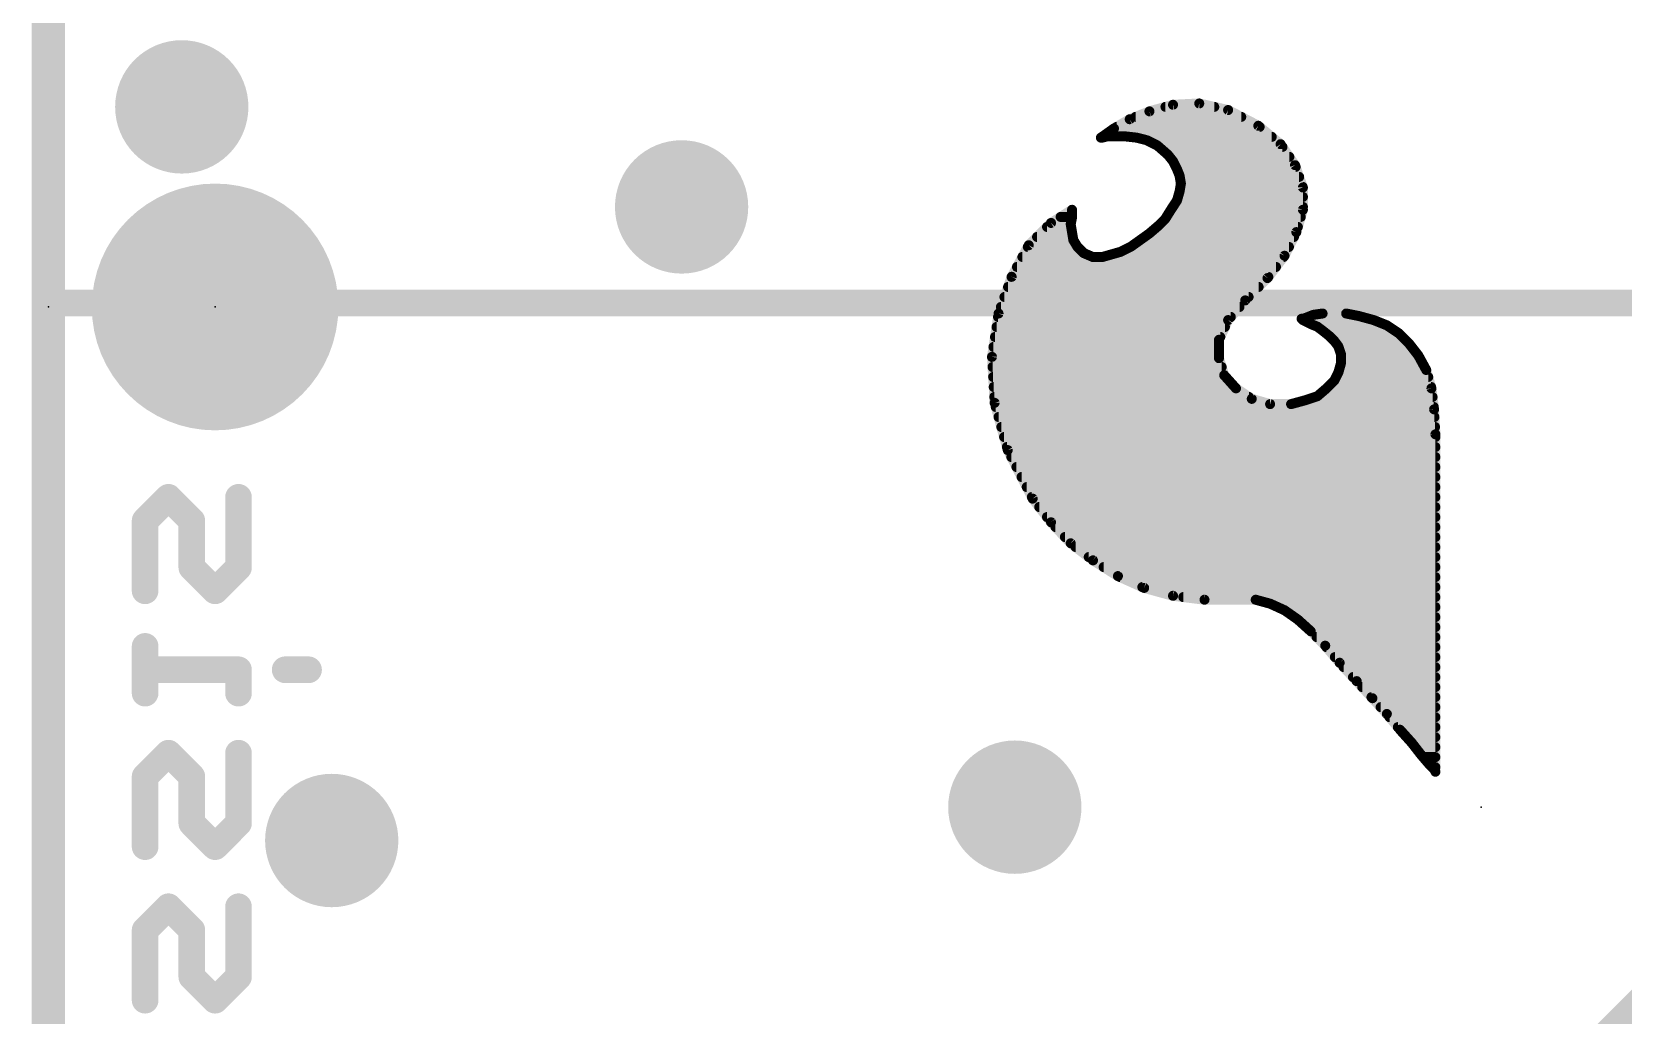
# Model space of a CAD drawing. Extents: x -9 to 103, y -21 to 20.
# Drawn here: x -0.13 to 12, y 6.04 to 13.53 of the extents above; entities that cross this region are included whole.
import ezdxf

# ---------------------------------------------------------------- set-up
doc = ezdxf.new("R2010")
doc.units = 0
for name, color, linetype in [('1', 12, 'CONTINUOUS'), ('16', 132, 'CONTINUOUS'), ('17', 110, 'CONTINUOUS'), ('18', 110, 'CONTINUOUS'), ('20', 53, 'CONTINUOUS'), ('21', 41, 'CONTINUOUS'), ('22', 40, 'CONTINUOUS'), ('23', 53, 'CONTINUOUS'), ('24', 53, 'CONTINUOUS'), ('51', 53, 'CONTINUOUS')]:
    doc.layers.add(name, color=color, linetype=linetype)

# ---------------------------------------------------------------- blocks, each defined once
blk = doc.blocks.new('RECT')
blk.add_solid([(-0.5, -0.5), (0.5, -0.5), (-0.5, 0.5), (0.5, 0.5)])
blk = doc.blocks.new('ROUNDP')
at = {"const_width": 0.5}
blk.add_lwpolyline([(0, -0.25, 1), (0, 0.25, 1), (0, -0.25)], format="xyb", dxfattribs=at)
blk = doc.blocks.new('ROUNDV')
at = {"const_width": 0.5}
blk.add_lwpolyline([(0, -0.25, 1), (0, 0.25, 1), (0, -0.25)], format="xyb", dxfattribs=at)

msp = doc.modelspace()

# ---------------------------------------------------------------- linework, layer by layer
at = {"layer": '1', "const_width": 0.254}
for points in [[(0, 20.32), (0, 0)], [(10.5, 4.48), (22.784, 16.764)]]:
    msp.add_lwpolyline(points, dxfattribs=at)
at = {"layer": '16', "const_width": 0.254}
msp.add_lwpolyline([(0, 0), (0, 20.32)], dxfattribs=at)
at = {"layer": '20', "const_width": 0.2032}
msp.add_lwpolyline([(0, 20.32), (0, 0)], dxfattribs=at)
at = {"layer": '21'}
for points, const_width in [([(0, 17.66), (0, 2.66)], 0.127), ([(0.095, 11.46), (24, 11.46)], 0.2032)]:
    msp.add_lwpolyline(points, dxfattribs=dict(at, const_width=const_width))
at = {"layer": '21', "const_width": 0.1016}
msp.add_lwpolyline([(0.095, 11.5108, 1), (0.095, 11.4092)], format="xyb", dxfattribs=at)
at = {"layer": '22'}
for points, const_width in [([(8.392, 12.92), (8.572, 12.97)], 0.0762), ([(8.5144, 12.954), (8.8864, 12.954)], 0.0762), ([(8.572, 12.97), (8.772, 12.98)], 0.0762), ([(8.772, 12.98), (8.992, 12.93)], 0.0762), ([(8.122, 12.79), (8.242, 12.86)], 0.0762), ([(8.242, 12.86), (8.392, 12.92)], 0.0762), ([(8.2865, 12.8778), (9.0921, 12.8778)], 0.0762), ([(8.992, 12.93), (9.222, 12.81)], 0.0762), ([(8.022, 12.72), (8.052, 12.74)], 0.0762), ([(8.032, 12.72), (8.022, 12.72)], 0.0762), ([(8.0301, 12.7254), (8.0536, 12.7254)], 0.0762), ([(8.072, 12.73), (8.032, 12.72)], 0.0762), ([(8.052, 12.74), (8.122, 12.79)], 0.0762), ([(8.202, 12.73), (8.072, 12.73)], 0.0762), ([(8.1419, 12.8016), (9.2322, 12.8016)], 0.0762), ([(8.292, 12.72), (8.202, 12.73)], 0.0762), ([(8.2434, 12.7254), (9.3247, 12.7254)], 0.0762), ([(8.372, 12.7), (8.292, 12.72)], 0.0762), ([(8.452, 12.66), (8.372, 12.7)], 0.0762), ([(9.222, 12.81), (9.392, 12.67)], 0.0762), ([(8.532, 12.59), (8.452, 12.66)], 0.0762), ([(8.4643, 12.6492), (9.4063, 12.6492)], 0.0762), ([(8.572, 12.54), (8.532, 12.59)], 0.0762), ([(9.392, 12.67), (9.502, 12.51)], 0.0762), ([(8.5456, 12.573), (9.4587, 12.573)], 0.0762), ([(8.602, 12.48), (8.572, 12.54)], 0.0762), ([(8.5936, 12.4968), (9.5067, 12.4968)], 0.0762), ([(8.622, 12.43), (8.602, 12.48)], 0.0762), ([(9.502, 12.51), (9.562, 12.34)], 0.0762), ([(8.632, 12.37), (8.622, 12.43)], 0.0762), ([(8.622, 12.31), (8.632, 12.37)], 0.0762), ([(8.6236, 12.4206), (9.5335, 12.4206)], 0.0762), ([(8.6277, 12.3444), (9.5604, 12.3444)], 0.0762), ([(9.562, 12.34), (9.562, 12.17)], 0.0762), ([(8.562, 12.18), (8.602, 12.24)], 0.0762), ([(8.602, 12.24), (8.622, 12.31)], 0.0762), ([(8.6101, 12.2682), (9.562, 12.2682)], 0.0762), ([(7.642, 12.07), (7.802, 12.17)], 0.0762), ([(7.7153, 12.1158), (7.802, 12.1158)], 0.0762), ([(7.802, 12.11), (7.792, 12.06)], 0.0762), ([(7.802, 12.17), (7.802, 12.16)], 0.0762), ([(7.802, 12.16), (7.802, 12.11)], 0.0762), ([(8.462, 12.05), (8.512, 12.1)], 0.0762), ([(8.512, 12.1), (8.562, 12.18)], 0.0762), ([(8.5219, 12.1158), (9.5461, 12.1158)], 0.0762), ([(8.57, 12.192), (9.562, 12.192)], 0.0762), ([(9.562, 12.17), (9.512, 12)], 0.0762), ([(7.472, 11.9), (7.642, 12.07)], 0.0762), ([(7.6116, 12.0396), (7.7954, 12.0396)], 0.0762), ([(7.792, 12.06), (7.802, 12)], 0.0762), ([(7.802, 12), (7.812, 11.94)], 0.0762), ([(8.322, 11.94), (8.392, 11.99)], 0.0762), ([(8.392, 11.99), (8.462, 12.05)], 0.0762), ([(8.4499, 12.0396), (9.5236, 12.0396)], 0.0762), ([(9.512, 12), (9.422, 11.82)], 0.0762), ([(7.342, 11.66), (7.472, 11.9)], 0.0762), ([(7.4651, 11.8872), (7.8448, 11.8872)], 0.0762), ([(7.5354, 11.9634), (7.8081, 11.9634)], 0.0762), ([(7.812, 11.94), (7.842, 11.89)], 0.0762), ([(7.842, 11.89), (7.892, 11.84)], 0.0762), ([(8.102, 11.83), (8.172, 11.85)], 0.0762), ([(8.172, 11.85), (8.252, 11.89)], 0.0762), ([(8.2464, 11.8872), (9.4556, 11.8872)], 0.0762), ([(8.252, 11.89), (8.322, 11.94)], 0.0762), ([(8.3548, 11.9634), (9.4937, 11.9634)], 0.0762), ([(7.3825, 11.7348), (9.3568, 11.7348)], 0.0762), ([(7.4238, 11.811), (7.9597, 11.811)], 0.0762), ([(7.892, 11.84), (7.962, 11.81)], 0.0762), ([(7.962, 11.81), (8.032, 11.81)], 0.0762), ([(8.032, 11.81), (8.102, 11.83)], 0.0762), ([(8.0355, 11.811), (9.4151, 11.811)], 0.0762), ([(9.422, 11.82), (9.292, 11.65)], 0.0762), ([(7.242, 11.38), (7.342, 11.66)], 0.0762), ([(7.3415, 11.6586), (9.2986, 11.6586)], 0.0762), ([(9.292, 11.65), (9.122, 11.48)], 0.0762), ([(7.2871, 11.5062), (9.1482, 11.5062)], 0.0762), ([(7.3143, 11.5824), (9.2244, 11.5824)], 0.0762), ([(7.192, 11.05), (7.242, 11.38)], 0.0762), ([(7.2599, 11.43), (9.0787, 11.43)], 0.0762), ([(9.122, 11.48), (8.992, 11.33)], 0.0762), ([(9.592, 11.35), (9.642, 11.37)], 0.0762), ([(9.642, 11.37), (9.712, 11.38)], 0.0762), ([(9.712, 11.38), (9.892, 11.38)], 0.0762), ([(9.892, 11.38), (9.992, 11.36)], 0.0762), ([(7.2265, 11.2776), (8.9675, 11.2776)], 0.0762), ([(7.238, 11.3538), (9.0126, 11.3538)], 0.0762), ([(8.992, 11.33), (8.922, 11.18)], 0.0762), ([(9.562, 11.33), (9.552, 11.34)], 0.0762), ([(9.552, 11.34), (9.562, 11.34)], 0.0762), ([(9.562, 11.34), (9.592, 11.35)], 0.0762), ([(9.582, 11.32), (9.562, 11.33)], 0.0762), ([(9.622, 11.3), (9.582, 11.32)], 0.0762), ([(9.6015, 11.3538), (10.0147, 11.3538)], 0.0762), ([(9.672, 11.28), (9.622, 11.3)], 0.0762), ([(9.712, 11.25), (9.672, 11.28)], 0.0762), ([(9.6752, 11.2776), (10.2206, 11.2776)], 0.0762), ([(9.762, 11.21), (9.712, 11.25)], 0.0762), ([(9.992, 11.36), (10.102, 11.33)], 0.0762), ([(10.102, 11.33), (10.202, 11.29)], 0.0762), ([(10.202, 11.29), (10.292, 11.23)], 0.0762), ([(7.2034, 11.1252), (8.922, 11.1252)], 0.0762), ([(7.2149, 11.2014), (8.932, 11.2014)], 0.0762), ([(8.922, 11.18), (8.922, 11.04)], 0.0762), ([(9.802, 11.17), (9.762, 11.21)], 0.0762), ([(9.7706, 11.2014), (10.3206, 11.2014)], 0.0762), ([(9.832, 11.13), (9.802, 11.17)], 0.0762), ([(9.852, 11.07), (9.832, 11.13)], 0.0762), ([(9.8336, 11.1252), (10.3913, 11.1252)], 0.0762), ([(10.292, 11.23), (10.372, 11.15)], 0.0762), ([(10.372, 11.15), (10.442, 11.06)], 0.0762), ([(7.212, 10.7), (7.192, 11.05)], 0.0762), ([(7.1921, 11.049), (8.922, 11.049)], 0.0762), ([(8.922, 11.04), (8.962, 10.91)], 0.0762), ([(9.852, 11), (9.852, 11.07)], 0.0762), ([(9.852, 11.049), (10.448, 11.049)], 0.0762), ([(10.442, 11.06), (10.502, 10.95)], 0.0762), ([(7.1964, 10.9728), (8.9427, 10.9728)], 0.0762), ([(7.2008, 10.8966), (8.9741, 10.8966)], 0.0762), ([(8.962, 10.91), (9.052, 10.81)], 0.0762), ([(9.802, 10.87), (9.832, 10.93)], 0.0762), ([(9.8153, 10.8966), (10.5173, 10.8966)], 0.0762), ([(9.832, 10.93), (9.852, 11)], 0.0762), ([(9.8442, 10.9728), (10.4896, 10.9728)], 0.0762), ([(10.502, 10.95), (10.542, 10.81)], 0.0762), ([(7.2051, 10.8204), (9.0426, 10.8204)], 0.0762), ([(9.052, 10.81), (9.172, 10.73)], 0.0762), ([(9.672, 10.75), (9.742, 10.81)], 0.0762), ([(9.742, 10.81), (9.802, 10.87)], 0.0762), ([(9.7524, 10.8204), (10.539, 10.8204)], 0.0762), ([(10.542, 10.81), (10.562, 10.65)], 0.0762), ([(7.2095, 10.7442), (9.1507, 10.7442)], 0.0762), ([(7.312, 10.34), (7.212, 10.7)], 0.0762), ([(7.2209, 10.668), (10.5598, 10.668)], 0.0762), ([(9.172, 10.73), (9.312, 10.69)], 0.0762), ([(9.312, 10.69), (9.472, 10.69)], 0.0762), ([(9.472, 10.69), (9.582, 10.72)], 0.0762), ([(9.582, 10.72), (9.672, 10.75)], 0.0762), ([(9.6546, 10.7442), (10.5502, 10.7442)], 0.0762), ([(10.562, 10.65), (10.572, 10.46)], 0.0762), ([(7.2421, 10.5918), (10.5651, 10.5918)], 0.0762), ([(7.2632, 10.5156), (10.5691, 10.5156)], 0.0762), ([(7.2844, 10.4394), (10.572, 10.4394)], 0.0762), ([(10.572, 10.46), (10.572, 7.89)], 0.0762), ([(7.3056, 10.3632), (10.572, 10.3632)], 0.0762), ([(7.502, 9.97), (7.312, 10.34)], 0.0762), ([(7.3392, 10.287), (10.572, 10.287)], 0.0762), ([(7.3783, 10.2108), (10.572, 10.2108)], 0.0762), ([(0.7366, 9.802), (0.9146, 9.98)], 0.2032), ([(0.9146, 9.98), (1.0925, 9.802)], 0.2032), ([(1.4484, 9.4461), (1.4484, 9.98)], 0.2032), ([(7.4175, 10.1346), (10.572, 10.1346)], 0.0762), ([(7.4566, 10.0584), (10.572, 10.0584)], 0.0762), ([(7.4957, 9.9822), (10.572, 9.9822)], 0.0762), ([(7.642, 9.79), (7.502, 9.97)], 0.0762), ([(0.7366, 9.2682), (0.7366, 9.802)], 0.2032), ([(1.0925, 9.802), (1.0925, 9.4461)], 0.2032), ([(7.5518, 9.906), (10.572, 9.906)], 0.0762), ([(7.611, 9.8298), (10.572, 9.8298)], 0.0762), ([(7.792, 9.63), (7.642, 9.79)], 0.0762), ([(7.6761, 9.7536), (10.572, 9.7536)], 0.0762), ([(7.7476, 9.6774), (10.572, 9.6774)], 0.0762), ([(7.962, 9.5), (7.792, 9.63)], 0.0762), ([(7.8297, 9.6012), (10.572, 9.6012)], 0.0762), ([(1.0925, 9.4461), (1.2705, 9.2682)], 0.2032), ([(1.2705, 9.2682), (1.4484, 9.4461)], 0.2032), ([(7.9293, 9.525), (10.572, 9.525)], 0.0762), ([(8.152, 9.38), (7.962, 9.5)], 0.0762), ([(8.0431, 9.4488), (10.572, 9.4488)], 0.0762), ([(8.352, 9.29), (8.152, 9.38)], 0.0762), ([(8.1684, 9.3726), (10.572, 9.3726)], 0.0762), ([(8.3378, 9.2964), (10.572, 9.2964)], 0.0762), ([(8.572, 9.23), (8.352, 9.29)], 0.0762), ([(8.812, 9.2), (8.572, 9.23)], 0.0762), ([(8.6504, 9.2202), (10.572, 9.2202)], 0.0762), ([(9.202, 9.2), (8.812, 9.2)], 0.0762), ([(9.312, 9.17), (9.202, 9.2)], 0.0762), ([(9.422, 9.12), (9.312, 9.17)], 0.0762), ([(9.3692, 9.144), (10.572, 9.144)], 0.0762), ([(9.522, 9.05), (9.422, 9.12)], 0.0762), ([(9.4966, 9.0678), (10.572, 9.0678)], 0.0762), ([(9.622, 8.96), (9.522, 9.05)], 0.0762), ([(9.5869, 8.9916), (10.572, 8.9916)], 0.0762), ([(9.732, 8.85), (9.622, 8.96)], 0.0762), ([(0.7366, 8.4886), (0.7366, 8.8445)], 0.2032), ([(9.6666, 8.9154), (10.572, 8.9154)], 0.0762), ([(9.842, 8.72), (9.732, 8.85)], 0.0762), ([(9.7411, 8.8392), (10.572, 8.8392)], 0.0762), ([(1.4484, 8.6665), (0.7366, 8.6665)], 0.2032), ([(1.4484, 8.4886), (1.4484, 8.6665)], 0.2032), ([(1.9823, 8.6665), (1.8043, 8.6665)], 0.2032), ([(9.8056, 8.763), (10.572, 8.763)], 0.0762), ([(9.972, 8.58), (9.842, 8.72)], 0.0762), ([(9.8728, 8.6868), (10.572, 8.6868)], 0.0762), ([(9.9436, 8.6106), (10.572, 8.6106)], 0.0762), ([(10.092, 8.45), (9.972, 8.58)], 0.0762), ([(10.0141, 8.5344), (10.572, 8.5344)], 0.0762), ([(10.0844, 8.4582), (10.572, 8.4582)], 0.0762), ([(10.202, 8.33), (10.092, 8.45)], 0.0762), ([(10.1543, 8.382), (10.572, 8.382)], 0.0762), ([(10.302, 8.21), (10.202, 8.33)], 0.0762), ([(10.2222, 8.3058), (10.572, 8.3058)], 0.0762), ([(10.2857, 8.2296), (10.572, 8.2296)], 0.0762), ([(0.7366, 7.853), (0.9146, 8.031)], 0.2032), ([(0.9146, 8.031), (1.0925, 7.853)], 0.2032), ([(1.4484, 7.4971), (1.4484, 8.031)], 0.2032), ([(10.392, 8.11), (10.302, 8.21)], 0.0762), ([(10.3529, 8.1534), (10.572, 8.1534)], 0.0762), ([(10.462, 8.02), (10.392, 8.11)], 0.0762), ([(10.4175, 8.0772), (10.572, 8.0772)], 0.0762), ([(10.522, 7.95), (10.462, 8.02)], 0.0762), ([(10.4783, 8.001), (10.572, 8.001)], 0.0762), ([(0.7366, 7.3192), (0.7366, 7.853)], 0.2032), ([(1.0925, 7.853), (1.0925, 7.4971)], 0.2032), ([(10.562, 7.91), (10.522, 7.95)], 0.0762), ([(10.5472, 7.9248), (10.572, 7.9248)], 0.0762), ([(10.572, 7.89), (10.562, 7.91)], 0.0762), ([(1.0925, 7.4971), (1.2705, 7.3192)], 0.2032), ([(1.2705, 7.3192), (1.4484, 7.4971)], 0.2032), ([(0.7366, 6.6836), (0.9146, 6.8616)], 0.2032), ([(0.9146, 6.8616), (1.0925, 6.6836)], 0.2032), ([(1.4484, 6.3277), (1.4484, 6.8616)], 0.2032), ([(0.7366, 6.1498), (0.7366, 6.6836)], 0.2032), ([(1.0925, 6.6836), (1.0925, 6.3277)], 0.2032), ([(1.0925, 6.3277), (1.2705, 6.1498)], 0.2032), ([(1.2705, 6.1498), (1.4484, 6.3277)], 0.2032)]:
    msp.add_lwpolyline(points, dxfattribs=dict(at, const_width=const_width))
for points, const_width in [([(8.5144, 12.9731, 1), (8.5144, 12.935)], 0.0381), ([(8.571, 12.989, 1), (8.573, 12.951)], 0.0381), ([(8.5771, 12.9516, 1), (8.5669, 12.9884)], 0.0381), ([(8.7762, 12.9986, 1), (8.7678, 12.9614)], 0.0381), ([(8.773, 12.961, 1), (8.771, 12.999)], 0.0381), ([(8.8864, 12.935, 1), (8.8864, 12.9731)], 0.0381), ([(8.2349, 12.8777, 1), (8.2491, 12.8423)], 0.0381), ([(8.2516, 12.8435, 1), (8.2324, 12.8765)], 0.0381), ([(8.2865, 12.8969, 1), (8.2865, 12.8588)], 0.0381), ([(8.3869, 12.9384, 1), (8.3971, 12.9016)], 0.0381), ([(8.3991, 12.9023, 1), (8.3849, 12.9377)], 0.0381), ([(9.0008, 12.9469, 1), (8.9832, 12.9131)], 0.0381), ([(8.9878, 12.9114, 1), (8.9962, 12.9486)], 0.0381), ([(9.0921, 12.8588, 1), (9.0921, 12.8969)], 0.0381), ([(8.0114, 12.7359, 1), (8.0326, 12.7041)], 0.0381), ([(8.022, 12.7391, 1), (8.022, 12.701)], 0.0381), ([(8.0301, 12.7445, 1), (8.0301, 12.7064)], 0.0381), ([(8.0274, 12.7385, 1), (8.0366, 12.7015)], 0.0381), ([(8.032, 12.701, 1), (8.032, 12.7391)], 0.0381), ([(8.0409, 12.7555, 1), (8.0631, 12.7245)], 0.0381), ([(8.0626, 12.7241, 1), (8.0414, 12.7559)], 0.0381), ([(8.072, 12.7491, 1), (8.072, 12.711)], 0.0381), ([(8.0536, 12.7064, 1), (8.0536, 12.7445)], 0.0381), ([(8.0766, 12.7115, 1), (8.0674, 12.7485)], 0.0381), ([(8.1124, 12.8065, 1), (8.1316, 12.7735)], 0.0381), ([(8.1331, 12.7745, 1), (8.1109, 12.8055)], 0.0381), ([(8.1419, 12.8207, 1), (8.1419, 12.7826)], 0.0381), ([(8.2041, 12.7489, 1), (8.1999, 12.7111)], 0.0381), ([(8.202, 12.711, 1), (8.202, 12.7491)], 0.0381), ([(8.2434, 12.7445, 1), (8.2434, 12.7064)], 0.0381), ([(8.2966, 12.7385, 1), (8.2874, 12.7015)], 0.0381), ([(8.2899, 12.7011, 1), (8.2941, 12.7389)], 0.0381), ([(8.3805, 12.717, 1), (8.3635, 12.683)], 0.0381), ([(8.3674, 12.6815, 1), (8.3766, 12.7185)], 0.0381), ([(9.2341, 12.8247, 1), (9.2099, 12.7953)], 0.0381), ([(9.2132, 12.7931, 1), (9.2308, 12.8269)], 0.0381), ([(9.2322, 12.7826, 1), (9.2322, 12.8207)], 0.0381), ([(9.3247, 12.7064, 1), (9.3247, 12.7445)], 0.0381), ([(8.4645, 12.6743, 1), (8.4395, 12.6457)], 0.0381), ([(8.4435, 12.643, 1), (8.4605, 12.677)], 0.0381), ([(8.4643, 12.6683, 1), (8.4643, 12.6302)], 0.0381), ([(8.5469, 12.6019, 1), (8.5171, 12.5781)], 0.0381), ([(8.5195, 12.5757, 1), (8.5445, 12.6043)], 0.0381), ([(9.4077, 12.6808, 1), (9.3763, 12.6592)], 0.0381), ([(9.3799, 12.6553, 1), (9.4041, 12.6847)], 0.0381), ([(9.4063, 12.6302, 1), (9.4063, 12.6683)], 0.0381), ([(8.5456, 12.5921, 1), (8.5456, 12.554)], 0.0381), ([(8.589, 12.5485, 1), (8.555, 12.5315)], 0.0381), ([(8.5571, 12.5281, 1), (8.5869, 12.5519)], 0.0381), ([(8.5936, 12.5159, 1), (8.5936, 12.4778)], 0.0381), ([(8.6197, 12.4871, 1), (8.5843, 12.4729)], 0.0381), ([(8.585, 12.4715, 1), (8.619, 12.4885)], 0.0381), ([(9.4587, 12.554, 1), (9.4587, 12.5921)], 0.0381), ([(9.52, 12.5163, 1), (9.484, 12.5037)], 0.0381), ([(9.4863, 12.4992, 1), (9.5177, 12.5208)], 0.0381), ([(9.5067, 12.4778, 1), (9.5067, 12.5159)], 0.0381), ([(8.6408, 12.4331, 1), (8.6032, 12.4269)], 0.0381), ([(8.6043, 12.4229, 1), (8.6397, 12.4371)], 0.0381), ([(8.6236, 12.4397, 1), (8.6236, 12.4016)], 0.0381), ([(8.6277, 12.3635, 1), (8.6277, 12.3254)], 0.0381), ([(8.6508, 12.3669, 1), (8.6132, 12.3731)], 0.0381), ([(8.6132, 12.3669, 1), (8.6508, 12.3731)], 0.0381), ([(9.5335, 12.4016, 1), (9.5335, 12.4397)], 0.0381), ([(9.5811, 12.34, 1), (9.543, 12.34)], 0.0381), ([(9.5604, 12.3254, 1), (9.5604, 12.3635)], 0.0381), ([(8.5837, 12.2452, 1), (8.6203, 12.2348)], 0.0381), ([(8.6179, 12.2294, 1), (8.5861, 12.2506)], 0.0381), ([(8.6101, 12.2873, 1), (8.6101, 12.2492)], 0.0381), ([(8.6032, 12.3131, 1), (8.6408, 12.3069)], 0.0381), ([(8.6403, 12.3048, 1), (8.6037, 12.3152)], 0.0381), ([(9.544, 12.3337, 1), (9.58, 12.3463)], 0.0381), ([(9.562, 12.2492, 1), (9.562, 12.2873)], 0.0381), ([(7.7153, 12.1349, 1), (7.7153, 12.0968)], 0.0381), ([(7.8211, 12.17, 1), (7.783, 12.17)], 0.0381), ([(7.8211, 12.16, 1), (7.783, 12.16)], 0.0381), ([(7.783, 12.16, 1), (7.8211, 12.16)], 0.0381), ([(7.8207, 12.1063, 1), (7.7833, 12.1137)], 0.0381), ([(7.8121, 12.1538, 1), (7.7919, 12.1862)], 0.0381), ([(7.802, 12.0968, 1), (7.802, 12.1349)], 0.0381), ([(8.5255, 12.0865, 1), (8.4985, 12.1135)], 0.0381), ([(8.5219, 12.1349, 1), (8.5219, 12.0968)], 0.0381), ([(8.5461, 12.1906, 1), (8.5779, 12.1694)], 0.0381), ([(8.5782, 12.1699, 1), (8.5458, 12.1901)], 0.0381), ([(8.57, 12.2111, 1), (8.57, 12.173)], 0.0381), ([(9.543, 12.17, 1), (9.5811, 12.17)], 0.0381), ([(9.5803, 12.1646, 1), (9.5437, 12.1754)], 0.0381), ([(9.5461, 12.0968, 1), (9.5461, 12.1349)], 0.0381), ([(9.562, 12.173, 1), (9.562, 12.2111)], 0.0381), ([(7.6116, 12.0587, 1), (7.6116, 12.0206)], 0.0381), ([(7.6319, 12.0862, 1), (7.6521, 12.0538)], 0.0381), ([(7.6555, 12.0565, 1), (7.6285, 12.0835)], 0.0381), ([(7.8108, 12.0631, 1), (7.7732, 12.0569)], 0.0381), ([(7.7733, 12.0637, 1), (7.8107, 12.0563)], 0.0381), ([(7.8208, 12.0031, 1), (7.7832, 11.9969)], 0.0381), ([(7.783, 12.11, 1), (7.8211, 12.11)], 0.0381), ([(7.7832, 11.9969, 1), (7.8208, 12.0031)], 0.0381), ([(7.7954, 12.0206, 1), (7.7954, 12.0587)], 0.0381), ([(8.3796, 12.0045, 1), (8.4044, 11.9755)], 0.0381), ([(8.4031, 11.9745, 1), (8.3809, 12.0055)], 0.0381), ([(8.4499, 12.0587, 1), (8.4499, 12.0206)], 0.0381), ([(8.4485, 12.0635, 1), (8.4755, 12.0365)], 0.0381), ([(8.4744, 12.0355, 1), (8.4496, 12.0645)], 0.0381), ([(8.4958, 12.1101, 1), (8.5282, 12.0899)], 0.0381), ([(9.4937, 12.0054, 1), (9.5303, 11.9946)], 0.0381), ([(9.529, 11.9915, 1), (9.495, 12.0085)], 0.0381), ([(9.5236, 12.0206, 1), (9.5236, 12.0587)], 0.0381), ([(7.4651, 11.9063, 1), (7.4651, 11.8681)], 0.0381), ([(7.4585, 11.9135, 1), (7.4855, 11.8865)], 0.0381), ([(7.4888, 11.8909, 1), (7.4552, 11.9091)], 0.0381), ([(7.5354, 11.9825, 1), (7.5354, 11.9444)], 0.0381), ([(7.8283, 11.9498, 1), (7.7957, 11.9302)], 0.0381), ([(7.7932, 11.9369, 1), (7.8308, 11.9431)], 0.0381), ([(7.8081, 11.9444, 1), (7.8081, 11.9825)], 0.0381), ([(7.8555, 11.9035, 1), (7.8285, 11.8765)], 0.0381), ([(7.8257, 11.8802, 1), (7.8583, 11.8998)], 0.0381), ([(7.8448, 11.8681, 1), (7.8448, 11.9063)], 0.0381), ([(8.1772, 11.8317, 1), (8.1668, 11.8683)], 0.0381), ([(8.2464, 11.9063, 1), (8.2464, 11.8681)], 0.0381), ([(8.2409, 11.9055, 1), (8.2631, 11.8745)], 0.0381), ([(8.2605, 11.873, 1), (8.2435, 11.907)], 0.0381), ([(8.3109, 11.9555, 1), (8.3331, 11.9245)], 0.0381), ([(8.3331, 11.9245, 1), (8.3109, 11.9555)], 0.0381), ([(8.3548, 11.9825, 1), (8.3548, 11.9444)], 0.0381), ([(9.4556, 11.8681, 1), (9.4556, 11.9063)], 0.0381), ([(9.4937, 11.9444, 1), (9.4937, 11.9825)], 0.0381), ([(7.3825, 11.7538, 1), (7.3825, 11.7157)], 0.0381), ([(7.4238, 11.83, 1), (7.4238, 11.7919)], 0.0381), ([(7.8995, 11.8575, 1), (7.8845, 11.8225)], 0.0381), ([(7.8785, 11.8265, 1), (7.9055, 11.8535)], 0.0381), ([(7.962, 11.8291, 1), (7.962, 11.791)], 0.0381), ([(7.9545, 11.7925, 1), (7.9695, 11.8275)], 0.0381), ([(7.9597, 11.7919, 1), (7.9597, 11.83)], 0.0381), ([(8.0268, 11.8283, 1), (8.0372, 11.7917)], 0.0381), ([(8.0355, 11.83, 1), (8.0355, 11.7919)], 0.0381), ([(8.032, 11.791, 1), (8.032, 11.8291)], 0.0381), ([(8.0968, 11.8483, 1), (8.1072, 11.8117)], 0.0381), ([(8.1072, 11.8117, 1), (8.0968, 11.8483)], 0.0381), ([(8.1635, 11.867, 1), (8.1805, 11.833)], 0.0381), ([(9.3568, 11.7157, 1), (9.3568, 11.7538)], 0.0381), ([(9.405, 11.8285, 1), (9.439, 11.8115)], 0.0381), ([(9.4371, 11.8084, 1), (9.4069, 11.8316)], 0.0381), ([(9.4151, 11.7919, 1), (9.4151, 11.83)], 0.0381), ([(7.3415, 11.6776, 1), (7.3415, 11.6395)], 0.0381), ([(7.3252, 11.6691, 1), (7.3588, 11.6509)], 0.0381), ([(7.3599, 11.6536, 1), (7.3241, 11.6664)], 0.0381), ([(9.2769, 11.6616, 1), (9.3071, 11.6384)], 0.0381), ([(9.3055, 11.6365, 1), (9.2785, 11.6635)], 0.0381), ([(9.2986, 11.6395, 1), (9.2986, 11.6776)], 0.0381), ([(7.2871, 11.5252, 1), (7.2871, 11.4871)], 0.0381), ([(7.3143, 11.6014, 1), (7.3143, 11.5633)], 0.0381), ([(9.1482, 11.4871, 1), (9.1482, 11.5252)], 0.0381), ([(9.2244, 11.5633, 1), (9.2244, 11.6014)], 0.0381), ([(7.2241, 11.3864, 1), (7.2599, 11.3736)], 0.0381), ([(7.2608, 11.3771, 1), (7.2232, 11.3829)], 0.0381), ([(7.2599, 11.449, 1), (7.2599, 11.4109)], 0.0381), ([(9.0787, 11.4109, 1), (9.0787, 11.449)], 0.0381), ([(9.1085, 11.4935, 1), (9.1355, 11.4665)], 0.0381), ([(9.1364, 11.4675, 1), (9.1076, 11.4925)], 0.0381), ([(9.6393, 11.3889, 1), (9.6447, 11.3511)], 0.0381), ([(9.6491, 11.3523, 1), (9.6349, 11.3877)], 0.0381), ([(9.712, 11.3991, 1), (9.712, 11.361)], 0.0381), ([(9.7147, 11.3611, 1), (9.7093, 11.3989)], 0.0381), ([(9.8957, 11.3987, 1), (9.8883, 11.3613)], 0.0381), ([(9.892, 11.361, 1), (9.892, 11.3991)], 0.0381), ([(7.2265, 11.2967, 1), (7.2265, 11.2586)], 0.0381), ([(7.238, 11.3728, 1), (7.238, 11.3347)], 0.0381), ([(8.9675, 11.2586, 1), (8.9675, 11.2967)], 0.0381), ([(8.9776, 11.3425, 1), (9.0064, 11.3175)], 0.0381), ([(9.0093, 11.3219, 1), (8.9747, 11.3381)], 0.0381), ([(9.0126, 11.3347, 1), (9.0126, 11.3728)], 0.0381), ([(9.5655, 11.3535, 1), (9.5385, 11.3265)], 0.0381), ([(9.552, 11.359, 1), (9.552, 11.3209)], 0.0381), ([(9.556, 11.3581, 1), (9.568, 11.3219)], 0.0381), ([(9.5705, 11.347, 1), (9.5535, 11.313)], 0.0381), ([(9.5485, 11.3165, 1), (9.5755, 11.3435)], 0.0381), ([(9.562, 11.3209, 1), (9.562, 11.359)], 0.0381), ([(9.5905, 11.337, 1), (9.5735, 11.303)], 0.0381), ([(9.5849, 11.3677, 1), (9.5991, 11.3323)], 0.0381), ([(9.5735, 11.303, 1), (9.5905, 11.337)], 0.0381), ([(9.6015, 11.3728, 1), (9.6015, 11.3347)], 0.0381), ([(9.598, 11.3319, 1), (9.586, 11.3681)], 0.0381), ([(9.6291, 11.3177, 1), (9.6149, 11.2823)], 0.0381), ([(9.6135, 11.283, 1), (9.6305, 11.317)], 0.0381), ([(9.6834, 11.2952, 1), (9.6606, 11.2648)], 0.0381), ([(9.6752, 11.2967, 1), (9.6752, 11.2586)], 0.0381), ([(9.6649, 11.2623, 1), (9.6791, 11.2977)], 0.0381), ([(9.7239, 11.2649, 1), (9.7001, 11.2351)], 0.0381), ([(9.7006, 11.2348, 1), (9.7234, 11.2652)], 0.0381), ([(9.997, 11.3784, 1), (9.987, 11.3416)], 0.0381), ([(9.9883, 11.3413, 1), (9.9957, 11.3787)], 0.0381), ([(10.0147, 11.3347, 1), (10.0147, 11.3728)], 0.0381), ([(10.1091, 11.3477, 1), (10.0949, 11.3123)], 0.0381), ([(10.097, 11.3116, 1), (10.107, 11.3484)], 0.0381), ([(10.2126, 11.3059, 1), (10.1914, 11.2741)], 0.0381), ([(10.1949, 11.2723, 1), (10.2091, 11.3077)], 0.0381), ([(10.2206, 11.2586, 1), (10.2206, 11.2967)], 0.0381), ([(7.2034, 11.1443, 1), (7.2034, 11.1062)], 0.0381), ([(7.2149, 11.2205, 1), (7.2149, 11.1824)], 0.0381), ([(8.9047, 11.1881, 1), (8.9393, 11.1719)], 0.0381), ([(8.9411, 11.18, 1), (8.903, 11.18)], 0.0381), ([(8.922, 11.1062, 1), (8.922, 11.1443)], 0.0381), ([(8.932, 11.1824, 1), (8.932, 11.2205)], 0.0381), ([(9.7755, 11.2235, 1), (9.7485, 11.1965)], 0.0381), ([(9.7501, 11.1951, 1), (9.7739, 11.2249)], 0.0381), ([(9.7706, 11.2205, 1), (9.7706, 11.1824)], 0.0381), ([(9.8172, 11.1814, 1), (9.7868, 11.1586)], 0.0381), ([(9.7885, 11.1565, 1), (9.8155, 11.1835)], 0.0381), ([(9.8501, 11.136, 1), (9.8139, 11.124)], 0.0381), ([(9.8336, 11.1443, 1), (9.8336, 11.1062)], 0.0381), ([(9.8168, 11.1186, 1), (9.8472, 11.1414)], 0.0381), ([(10.3055, 11.2435, 1), (10.2785, 11.2165)], 0.0381), ([(10.2814, 11.2141, 1), (10.3026, 11.2459)], 0.0381), ([(10.3206, 11.1824, 1), (10.3206, 11.2205)], 0.0381), ([(10.387, 11.1617, 1), (10.357, 11.1383)], 0.0381), ([(10.3585, 11.1365, 1), (10.3855, 11.1635)], 0.0381), ([(10.3913, 11.1062, 1), (10.3913, 11.1443)], 0.0381), ([(7.211, 11.0511, 1), (7.173, 11.0489)], 0.0381), ([(7.1732, 11.0529, 1), (7.2108, 11.0471)], 0.0381), ([(7.1921, 11.0681, 1), (7.1921, 11.03)], 0.0381), ([(8.9402, 11.0456, 1), (8.9038, 11.0344)], 0.0381), ([(8.903, 11.04, 1), (8.9411, 11.04)], 0.0381), ([(8.922, 11.03, 1), (8.922, 11.0681)], 0.0381), ([(9.852, 11.0681, 1), (9.852, 11.03)], 0.0381), ([(9.8711, 11.07, 1), (9.833, 11.07)], 0.0381), ([(9.8339, 11.064, 1), (9.8701, 11.076)], 0.0381), ([(10.4587, 11.0691, 1), (10.4253, 11.0509)], 0.0381), ([(10.427, 11.0483, 1), (10.457, 11.0717)], 0.0381), ([(10.448, 11.03, 1), (10.448, 11.0681)], 0.0381), ([(7.1964, 10.9919, 1), (7.1964, 10.9538)], 0.0381), ([(7.2008, 10.9157, 1), (7.2008, 10.8776)], 0.0381), ([(8.9427, 10.9538, 1), (8.9427, 10.9919)], 0.0381), ([(8.9762, 10.9227, 1), (8.9478, 10.8973)], 0.0381), ([(8.9438, 10.9044, 1), (8.9802, 10.9156)], 0.0381), ([(8.9741, 10.8776, 1), (8.9741, 10.9157)], 0.0381), ([(9.8153, 10.9157, 1), (9.8153, 10.8776)], 0.0381), ([(9.8137, 10.9352, 1), (9.8503, 10.9248)], 0.0381), ([(9.849, 10.9215, 1), (9.815, 10.9385)], 0.0381), ([(9.8442, 10.9919, 1), (9.8442, 10.9538)], 0.0381), ([(9.833, 11, 1), (9.8711, 11)], 0.0381), ([(9.8703, 10.9948, 1), (9.8337, 11.0052)], 0.0381), ([(10.5203, 10.9552, 1), (10.4837, 10.9448)], 0.0381), ([(10.4853, 10.9409, 1), (10.5187, 10.9591)], 0.0381), ([(10.4896, 10.9538, 1), (10.4896, 10.9919)], 0.0381), ([(10.5173, 10.8776, 1), (10.5173, 10.9157)], 0.0381), ([(7.2051, 10.8395, 1), (7.2051, 10.8014)], 0.0381), ([(9.0626, 10.8259, 1), (9.0414, 10.7941)], 0.0381), ([(9.0378, 10.7973, 1), (9.0662, 10.8227)], 0.0381), ([(9.0426, 10.8014, 1), (9.0426, 10.8395)], 0.0381), ([(9.7285, 10.8235, 1), (9.7555, 10.7965)], 0.0381), ([(9.7544, 10.7955, 1), (9.7296, 10.8245)], 0.0381), ([(9.7524, 10.8395, 1), (9.7524, 10.8014)], 0.0381), ([(9.785, 10.8785, 1), (9.819, 10.8615)], 0.0381), ([(9.8155, 10.8565, 1), (9.7885, 10.8835)], 0.0381), ([(10.5609, 10.8124, 1), (10.5231, 10.8076)], 0.0381), ([(10.5237, 10.8048, 1), (10.5603, 10.8152)], 0.0381), ([(10.539, 10.8014, 1), (10.539, 10.8395)], 0.0381), ([(7.2095, 10.7633, 1), (7.2095, 10.7252)], 0.0381), ([(7.2304, 10.7051, 1), (7.1936, 10.6949)], 0.0381), ([(7.193, 10.6989, 1), (7.231, 10.7011)], 0.0381), ([(7.2209, 10.6871, 1), (7.2209, 10.649)], 0.0381), ([(9.1507, 10.7252, 1), (9.1507, 10.7633)], 0.0381), ([(9.1772, 10.7483, 1), (9.1668, 10.7117)], 0.0381), ([(9.1614, 10.7141, 1), (9.1826, 10.7459)], 0.0381), ([(9.312, 10.7091, 1), (9.312, 10.671)], 0.0381), ([(9.3068, 10.6717, 1), (9.3172, 10.7083)], 0.0381), ([(9.467, 10.7084, 1), (9.477, 10.6716)], 0.0381), ([(9.472, 10.671, 1), (9.472, 10.7091)], 0.0381), ([(9.576, 10.7381, 1), (9.588, 10.7019)], 0.0381), ([(9.587, 10.7016, 1), (9.577, 10.7384)], 0.0381), ([(9.6546, 10.7633, 1), (9.6546, 10.7252)], 0.0381), ([(9.6596, 10.7645, 1), (9.6844, 10.7355)], 0.0381), ([(9.678, 10.7319, 1), (9.666, 10.7681)], 0.0381), ([(10.581, 10.651, 1), (10.543, 10.649)], 0.0381), ([(10.5502, 10.7252, 1), (10.5502, 10.7633)], 0.0381), ([(10.5598, 10.649, 1), (10.5598, 10.6871)], 0.0381), ([(7.2421, 10.6109, 1), (7.2421, 10.5728)], 0.0381), ([(7.2632, 10.5347, 1), (7.2632, 10.4966)], 0.0381), ([(10.5431, 10.6476, 1), (10.5809, 10.6524)], 0.0381), ([(10.5651, 10.5728, 1), (10.5651, 10.6109)], 0.0381), ([(10.5691, 10.4966, 1), (10.5691, 10.5347)], 0.0381), ([(7.2844, 10.4585, 1), (7.2844, 10.4204)], 0.0381), ([(10.5911, 10.46, 1), (10.553, 10.46)], 0.0381), ([(10.553, 10.459, 1), (10.591, 10.461)], 0.0381), ([(10.572, 10.4204, 1), (10.572, 10.4585)], 0.0381), ([(7.3056, 10.3823, 1), (7.3056, 10.3442)], 0.0381), ([(7.3289, 10.3487, 1), (7.2951, 10.3313)], 0.0381), ([(7.2936, 10.3349, 1), (7.3304, 10.3451)], 0.0381), ([(7.3392, 10.3061, 1), (7.3392, 10.268)], 0.0381), ([(10.572, 10.3442, 1), (10.572, 10.3823)], 0.0381), ([(10.572, 10.268, 1), (10.572, 10.3061)], 0.0381), ([(7.3783, 10.2299, 1), (7.3783, 10.1918)], 0.0381), ([(10.572, 10.1918, 1), (10.572, 10.2299)], 0.0381), ([(0.9505, 10.0159, 1), (0.8786, 9.9441)], 0.1016), ([(0.9505, 9.9441, 1), (0.8786, 10.0159)], 0.1016), ([(1.4992, 9.98, 1), (1.3976, 9.98)], 0.1016), ([(7.4175, 10.1537, 1), (7.4175, 10.1156)], 0.0381), ([(7.4566, 10.0775, 1), (7.4566, 10.0394)], 0.0381), ([(10.572, 10.1156, 1), (10.572, 10.1537)], 0.0381), ([(10.572, 10.0394, 1), (10.572, 10.0775)], 0.0381), ([(7.4957, 10.0013, 1), (7.4957, 9.9632)], 0.0381), ([(7.517, 9.9817, 1), (7.487, 9.9583)], 0.0381), ([(7.4851, 9.9613, 1), (7.5189, 9.9787)], 0.0381), ([(10.572, 9.9632, 1), (10.572, 10.0013)], 0.0381), ([(0.7874, 9.802, 1), (0.6858, 9.802)], 0.1016), ([(0.7007, 9.838, 1), (0.7725, 9.7661)], 0.1016), ([(1.1433, 9.802, 1), (1.0417, 9.802)], 0.1016), ([(1.0566, 9.7661, 1), (1.1284, 9.838)], 0.1016), ([(7.5518, 9.9251, 1), (7.5518, 9.887)], 0.0381), ([(7.611, 9.8489, 1), (7.611, 9.8108)], 0.0381), ([(7.6559, 9.803, 1), (7.6281, 9.777)], 0.0381), ([(10.572, 9.887, 1), (10.572, 9.9251)], 0.0381), ([(10.572, 9.8108, 1), (10.572, 9.8489)], 0.0381), ([(7.627, 9.7783, 1), (7.657, 9.8017)], 0.0381), ([(7.6761, 9.7727, 1), (7.6761, 9.7346)], 0.0381), ([(7.7476, 9.6965, 1), (7.7476, 9.6584)], 0.0381), ([(10.572, 9.7346, 1), (10.572, 9.7727)], 0.0381), ([(10.572, 9.6584, 1), (10.572, 9.6965)], 0.0381), ([(7.8036, 9.6451, 1), (7.7804, 9.6149)], 0.0381), ([(7.7781, 9.617, 1), (7.8059, 9.643)], 0.0381), ([(7.8297, 9.6203, 1), (7.8297, 9.5822)], 0.0381), ([(10.572, 9.5822, 1), (10.572, 9.6203)], 0.0381), ([(1.1284, 9.4821, 1), (1.0566, 9.4102)], 0.1016), ([(1.0417, 9.4461, 1), (1.1433, 9.4461)], 0.1016), ([(1.3976, 9.4461, 1), (1.4992, 9.4461)], 0.1016), ([(1.4843, 9.4102, 1), (1.4125, 9.4821)], 0.1016), ([(7.9293, 9.5441, 1), (7.9293, 9.506)], 0.0381), ([(7.9722, 9.5161, 1), (7.9518, 9.4839)], 0.0381), ([(7.9504, 9.4849, 1), (7.9736, 9.5151)], 0.0381), ([(8.0431, 9.4679, 1), (8.0431, 9.4298)], 0.0381), ([(10.572, 9.506, 1), (10.572, 9.5441)], 0.0381), ([(10.572, 9.4298, 1), (10.572, 9.4679)], 0.0381), ([(1.2345, 9.3041, 1), (1.3064, 9.2323)], 0.1016), ([(1.2345, 9.2323, 1), (1.3064, 9.3041)], 0.1016), ([(8.1598, 9.3974, 1), (8.1442, 9.3626)], 0.0381), ([(8.1418, 9.3639, 1), (8.1622, 9.3961)], 0.0381), ([(8.1684, 9.3917, 1), (8.1684, 9.3536)], 0.0381), ([(10.572, 9.3536, 1), (10.572, 9.3917)], 0.0381), ([(0.6858, 9.2682, 1), (0.7874, 9.2682)], 0.1016), ([(8.3378, 9.3155, 1), (8.3378, 9.2774)], 0.0381), ([(8.357, 9.3084, 1), (8.347, 9.2716)], 0.0381), ([(8.3442, 9.2726, 1), (8.3598, 9.3074)], 0.0381), ([(8.5744, 9.2489, 1), (8.5696, 9.2111)], 0.0381), ([(8.567, 9.2116, 1), (8.577, 9.2484)], 0.0381), ([(8.6504, 9.2393, 1), (8.6504, 9.2012)], 0.0381), ([(8.812, 9.2191, 1), (8.812, 9.181)], 0.0381), ([(8.8096, 9.1811, 1), (8.8144, 9.2189)], 0.0381), ([(9.207, 9.2184, 1), (9.197, 9.1816)], 0.0381), ([(9.202, 9.181, 1), (9.202, 9.2191)], 0.0381), ([(10.572, 9.2774, 1), (10.572, 9.3155)], 0.0381), ([(10.572, 9.2012, 1), (10.572, 9.2393)], 0.0381), ([(9.3199, 9.1873, 1), (9.3041, 9.1527)], 0.0381), ([(9.307, 9.1516, 1), (9.317, 9.1884)], 0.0381), ([(9.3692, 9.1631, 1), (9.3692, 9.125)], 0.0381), ([(9.4329, 9.1356, 1), (9.4111, 9.1044)], 0.0381), ([(9.4141, 9.1027, 1), (9.4299, 9.1373)], 0.0381), ([(9.4966, 9.0869, 1), (9.4966, 9.0488)], 0.0381), ([(10.572, 9.125, 1), (10.572, 9.1631)], 0.0381), ([(10.572, 9.0488, 1), (10.572, 9.0869)], 0.0381), ([(9.5347, 9.0642, 1), (9.5093, 9.0358)], 0.0381), ([(9.5111, 9.0344, 1), (9.5329, 9.0656)], 0.0381), ([(9.5869, 9.0107, 1), (9.5869, 8.9726)], 0.0381), ([(9.6355, 8.9735, 1), (9.6085, 8.9465)], 0.0381), ([(9.6093, 8.9458, 1), (9.6347, 8.9742)], 0.0381), ([(10.572, 8.9726, 1), (10.572, 9.0107)], 0.0381), ([(0.7874, 8.8445, 1), (0.6858, 8.8445)], 0.1016), ([(9.6666, 8.9345, 1), (9.6666, 8.8963)], 0.0381), ([(9.7465, 8.8623, 1), (9.7175, 8.8377)], 0.0381), ([(9.7185, 8.8365, 1), (9.7455, 8.8635)], 0.0381), ([(9.7411, 8.8582, 1), (9.7411, 8.8201)], 0.0381), ([(10.572, 8.8963, 1), (10.572, 8.9345)], 0.0381), ([(10.572, 8.8201, 1), (10.572, 8.8582)], 0.0381), ([(0.7366, 8.7173, 1), (0.7366, 8.6157)], 0.1016), ([(1.4992, 8.6665, 1), (1.3976, 8.6665)], 0.1016), ([(1.4484, 8.6157, 1), (1.4484, 8.7173)], 0.1016), ([(1.8043, 8.7173, 1), (1.8043, 8.6157)], 0.1016), ([(1.9823, 8.6157, 1), (1.9823, 8.7173)], 0.1016), ([(9.8056, 8.782, 1), (9.8056, 8.7439)], 0.0381), ([(9.856, 8.733, 1), (9.828, 8.707)], 0.0381), ([(9.8275, 8.7077, 1), (9.8565, 8.7323)], 0.0381), ([(10.572, 8.7439, 1), (10.572, 8.782)], 0.0381), ([(9.8728, 8.7058, 1), (9.8728, 8.6677)], 0.0381), ([(9.9436, 8.6296, 1), (9.9436, 8.5915)], 0.0381), ([(9.986, 8.5929, 1), (9.958, 8.5671)], 0.0381), ([(10.572, 8.6677, 1), (10.572, 8.7058)], 0.0381), ([(10.572, 8.5915, 1), (10.572, 8.6296)], 0.0381), ([(0.6858, 8.4886, 1), (0.7874, 8.4886)], 0.1016), ([(1.3976, 8.4886, 1), (1.4992, 8.4886)], 0.1016), ([(9.958, 8.567, 1), (9.986, 8.593)], 0.0381), ([(10.0141, 8.5534, 1), (10.0141, 8.5153)], 0.0381), ([(10.0844, 8.4772, 1), (10.0844, 8.4391)], 0.0381), ([(10.572, 8.5153, 1), (10.572, 8.5534)], 0.0381), ([(10.572, 8.4391, 1), (10.572, 8.4772)], 0.0381), ([(10.106, 8.4629, 1), (10.078, 8.4371)], 0.0381), ([(10.078, 8.4371, 1), (10.106, 8.4629)], 0.0381), ([(10.1543, 8.401, 1), (10.1543, 8.3629)], 0.0381), ([(10.572, 8.3629, 1), (10.572, 8.401)], 0.0381), ([(10.2166, 8.3422, 1), (10.1874, 8.3178)], 0.0381), ([(10.188, 8.3171, 1), (10.216, 8.3429)], 0.0381), ([(10.2222, 8.3248, 1), (10.2222, 8.2867)], 0.0381), ([(10.2857, 8.2486, 1), (10.2857, 8.2105)], 0.0381), ([(10.572, 8.2867, 1), (10.572, 8.3248)], 0.0381), ([(10.572, 8.2105, 1), (10.572, 8.2486)], 0.0381), ([(0.9505, 8.0669, 1), (0.8786, 7.9951)], 0.1016), ([(0.9505, 7.9951, 1), (0.8786, 8.0669)], 0.1016), ([(1.4992, 8.031, 1), (1.3976, 8.031)], 0.1016), ([(10.3162, 8.2227, 1), (10.2878, 8.1973)], 0.0381), ([(10.2874, 8.1978, 1), (10.3166, 8.2222)], 0.0381), ([(10.3529, 8.1724, 1), (10.3529, 8.1343)], 0.0381), ([(10.407, 8.1217, 1), (10.377, 8.0983)], 0.0381), ([(10.3778, 8.0973, 1), (10.4062, 8.1227)], 0.0381), ([(10.572, 8.1343, 1), (10.572, 8.1724)], 0.0381), ([(10.4175, 8.0963, 1), (10.4175, 8.0582)], 0.0381), ([(10.4765, 8.0324, 1), (10.4475, 8.0076)], 0.0381), ([(10.447, 8.0083, 1), (10.477, 8.0317)], 0.0381), ([(10.4783, 8.0201, 1), (10.4783, 7.982)], 0.0381), ([(10.572, 8.0582, 1), (10.572, 8.0963)], 0.0381), ([(10.572, 7.982, 1), (10.572, 8.0201)], 0.0381), ([(0.7874, 7.853, 1), (0.6858, 7.853)], 0.1016), ([(0.7007, 7.889, 1), (0.7725, 7.8171)], 0.1016), ([(1.1433, 7.853, 1), (1.0417, 7.853)], 0.1016), ([(1.0566, 7.8171, 1), (1.1284, 7.889)], 0.1016), ([(10.5355, 7.9635, 1), (10.5085, 7.9365)], 0.0381), ([(10.5075, 7.9376, 1), (10.5365, 7.9624)], 0.0381), ([(10.5472, 7.9439, 1), (10.5472, 7.9058)], 0.0381), ([(10.579, 7.9185, 1), (10.545, 7.9015)], 0.0381), ([(10.5485, 7.8965, 1), (10.5755, 7.9235)], 0.0381), ([(10.553, 7.89, 1), (10.5911, 7.89)], 0.0381), ([(10.555, 7.8815, 1), (10.589, 7.8985)], 0.0381), ([(10.572, 7.9058, 1), (10.572, 7.9439)], 0.0381), ([(1.1284, 7.5331, 1), (1.0566, 7.4612)], 0.1016), ([(1.0417, 7.4971, 1), (1.1433, 7.4971)], 0.1016), ([(1.3976, 7.4971, 1), (1.4992, 7.4971)], 0.1016), ([(1.4843, 7.4612, 1), (1.4125, 7.5331)], 0.1016), ([(1.2345, 7.3551, 1), (1.3064, 7.2833)], 0.1016), ([(1.2345, 7.2833, 1), (1.3064, 7.3551)], 0.1016), ([(0.6858, 7.3192, 1), (0.7874, 7.3192)], 0.1016), ([(0.9505, 6.8975, 1), (0.8786, 6.8257)], 0.1016), ([(0.9505, 6.8257, 1), (0.8786, 6.8975)], 0.1016), ([(1.4992, 6.8616, 1), (1.3976, 6.8616)], 0.1016), ([(0.7874, 6.6836, 1), (0.6858, 6.6836)], 0.1016), ([(0.7007, 6.7196, 1), (0.7725, 6.6477)], 0.1016), ([(1.1433, 6.6836, 1), (1.0417, 6.6836)], 0.1016), ([(1.0566, 6.6477, 1), (1.1284, 6.7196)], 0.1016), ([(1.1284, 6.3637, 1), (1.0566, 6.2918)], 0.1016), ([(1.4843, 6.2918, 1), (1.4125, 6.3637)], 0.1016), ([(1.0417, 6.3277, 1), (1.1433, 6.3277)], 0.1016), ([(1.3976, 6.3277, 1), (1.4992, 6.3277)], 0.1016), ([(0.6858, 6.1498, 1), (0.7874, 6.1498)], 0.1016), ([(1.2345, 6.1857, 1), (1.3064, 6.1139)], 0.1016), ([(1.2345, 6.1139, 1), (1.3064, 6.1857)], 0.1016)]:
    msp.add_lwpolyline(points, format="xyb", dxfattribs=dict(at, const_width=const_width))
at = {"layer": '23'}
for p in [(0, 11.43), (1.27, 11.43)]:
    msp.add_point(p, dxfattribs=at)
at = {"layer": '24'}
msp.add_point((10.922, 7.62), dxfattribs=at)
at = {"layer": '51', "const_width": 0.127}
for points in [[(0, 20.18), (0, 2.68)], [(0, 16.96), (0, 5.96)]]:
    msp.add_lwpolyline(points, dxfattribs=at)

# ---------------------------------------------------------------- block references
at = {"layer": '17', "xscale": 1.8796, "yscale": 1.8796, "rotation": 90}
msp.add_blockref('ROUNDP', (1.27, 11.43), dxfattribs=at)
msp.add_blockref('ROUNDP', (1.27, 11.43), dxfattribs=at)
at = {"layer": '18', "xscale": 1.016, "yscale": 1.016}
for p in [(1.016, 12.954), (1.016, 12.954), (4.826, 12.192), (4.826, 12.192), (7.366, 7.62), (7.366, 7.62), (2.159, 7.366), (2.159, 7.366)]:
    msp.add_blockref('ROUNDV', p, dxfattribs=at)
at = {"layer": '51', "xscale": 0.508, "yscale": 0.508}
msp.add_blockref('RECT', (1.27, 11.43), dxfattribs=at)

doc.saveas('drawing.dxf')
